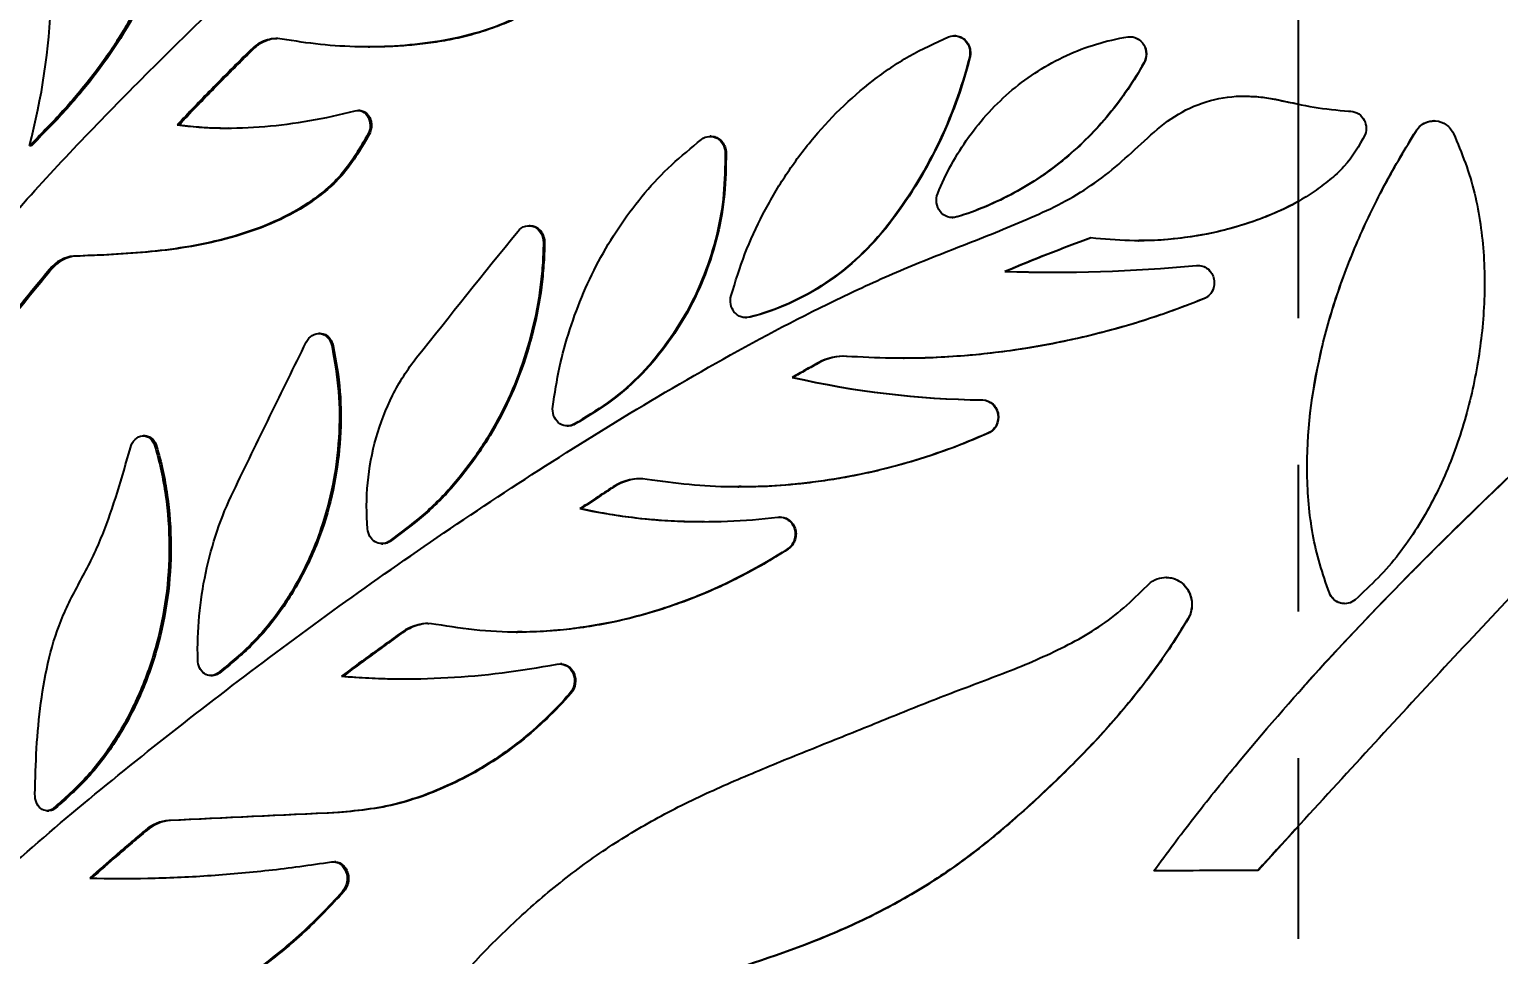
# Model space of a CAD drawing. Header units: millimetres. Extents: x 10 to 459, y 8 to 584.
# Drawn here: x 305.73 to 331.17, y 344.88 to 360.91 of the extents above; entities that cross this region are included whole.
import ezdxf

# ---------------------------------------------------------------- set-up
doc = ezdxf.new("R2010")
doc.units = ezdxf.units.MM
doc.linetypes.add('CENTERX2', pattern=[20.32, 12.7, -2.54, 2.54, -2.54])
doc.layers.add('CENTERLINE', color=4, linetype='CENTERX2')
doc.layers.add('DIMENSIONS', color=2, linetype='Continuous')
doc.layers.add('OUTLINE', color=7, linetype='Continuous', lineweight=25)
doc.styles.add('SLDTEXTSTYLE0', font='TXT', dxfattribs={"width": 0.75})
doc.dimstyles.new('SLDDIMSTYLE6', dxfattribs={"dimtxt": 3.5, "dimasz": 2, "dimexe": 0, "dimexo": 0.0625, "dimgap": 0.875, "dimtad": 1, "dimrnd": 1e-09, "dimzin": 12, "dimdsep": 46, "dimtxsty": 'SLDTEXTSTYLE0', "dimsah": 1, "dimcen": 0.09, "dimadec": 0, "dimazin": 3, "dimtol": 1, "dimtp": 1.6, "dimtm": 1.6, "dimtfac": 1, "dimtofl": 0, "dimtmove": 0, "dimatfit": 3, "dimfxl": 0, "dimfrac": 2, "dimtolj": 1, "dimarcsym": 0})

# ---------------------------------------------------------------- blocks, each defined once
blk = doc.blocks.new('_D_8')
at = {"layer": 'DIMENSIONS'}
for p, q in [((316.213, 571.805), (251.387, 571.805)), ((253.387, 311.805), (253.387, 571.805)), ((299.208, 311.805), (251.387, 311.805))]:
    blk.add_line(p, q, dxfattribs=at)
for points in [[(253.387, 571.805), (252.887, 569.805), (253.887, 569.805)], [(253.387, 311.805), (253.887, 313.805), (252.887, 313.805)]]:
    blk.add_solid(points, dxfattribs=at)
at = {"layer": 'DIMENSIONS', "attachment_point": 1, "rotation": 90, "style": 'SLDTEXTSTYLE0'}
for s, insert, char_height in [('±1,60', (249.886, 442.183), 2.5), ('260', (248.875, 433.132), 3.5)]:
    blk.add_mtext(s, dxfattribs=dict(at, insert=insert, char_height=char_height))

msp = doc.modelspace()

# ---------------------------------------------------------------- linework, layer by layer
at = {"layer": 'CENTERLINE'}
msp.add_line((327.7, 571.805), (327.7, 345.156), dxfattribs=at)
at = {"layer": 'OUTLINE'}
for p, q in [((311.595, 360.605), (311.622, 360.605)), ((321.75, 360.797), (321.74, 360.797)), ((324.795, 360.781), (324.79, 360.781)), ((326.781, 359.754), (326.78, 359.754)), ((311.449, 359.503), (311.424, 359.503)), ((328.576, 359.491), (328.578, 359.491)), ((328.621, 359.491), (328.62, 359.491)), ((330.055, 359.325), (330.051, 359.325)), ((308.317, 359.253), (308.287, 359.253)), ((311.622, 359.103), (311.597, 359.103)), ((329.741, 359.148), (329.744, 359.148)), ((305.762, 358.894), (305.728, 358.894)), ((317.534, 359.056), (317.518, 359.056)), ((317.796, 358.771), (317.78, 358.771)), ((321.71, 357.648), (321.719, 357.648)), ((321.796, 357.659), (321.719, 357.65)), ((314.4, 357.508), (314.38, 357.508)), ((314.65, 357.212), (314.63, 357.212)), ((324.936, 357.247), (324.941, 357.247)), ((322.632, 356.713), (322.624, 356.713)), ((322.632, 356.713), (323.438, 356.701)), ((326.067, 356.24), (326.065, 356.24)), ((318.13, 355.915), (318.145, 355.915)), ((318.21, 355.922), (318.145, 355.918)), ((310.764, 355.642), (310.738, 355.642)), ((310.989, 355.43), (310.964, 355.43)), ((320.865, 355.211), (320.876, 355.211)), ((318.952, 354.881), (318.939, 354.881)), ((315.043, 354.04), (315.062, 354.04)), ((315.175, 354.068), (315.155, 354.068)), ((307.731, 353.869), (307.7, 353.869)), ((322.337, 353.912), (322.328, 353.912)), ((307.931, 353.69), (307.9, 353.69)), ((317.997, 352.983), (318.012, 352.983)), ((315.282, 352.607), (315.263, 352.607)), ((318.733, 352.461), (318.719, 352.461)), ((311.827, 352), (311.851, 352)), ((311.974, 352.039), (311.95, 352.039)), ((325.415, 351.417), (325.412, 351.417)), ((328.502, 350.96), (328.503, 350.96)), ((325.796, 350.699), (325.793, 350.699)), ((314.16, 350.468), (314.18, 350.468)), ((314.947, 349.916), (314.927, 349.916)), ((308.868, 349.715), (308.897, 349.715)), ((309.017, 349.756), (308.989, 349.756)), ((311.159, 349.704), (311.134, 349.704)), ((306.028, 347.374), (306.061, 347.374)), ((306.176, 347.416), (306.143, 347.416)), ((311.096, 347.342), (311.071, 347.342)), ((327.7, 347.101), (327.007, 346.341)), ((311.035, 346.488), (311.009, 346.488)), ((327.007, 346.341), (327.006, 346.341)), ((306.804, 346.207), (306.773, 346.207)), ((306.804, 346.207), (307.362, 346.203)), ((311.173, 345.975), (311.148, 345.975))]:
    msp.add_line(p, q, dxfattribs=at)
for points, knots in [([(301.456, 351.999), (301.582, 352.232), (301.708, 352.466), (301.968, 352.925), (302.101, 353.151), (302.508, 353.822), (302.791, 354.259), (303.673, 355.542), (304.306, 356.362), (305.655, 357.954), (306.37, 358.726), (307.483, 359.865), (307.861, 360.243), (308.628, 360.999), (309.017, 361.377), (310.199, 362.512), (311.012, 363.269), (312.688, 364.741), (313.551, 365.458), (316.218, 367.56), (318.094, 368.899), (320.081, 370.173)], [0, 0, 0, 0, 0.03125, 0.03125, 0.0625, 0.0625, 0.125, 0.125, 0.25, 0.25, 0.375, 0.375, 0.4375, 0.4375, 0.5, 0.5, 0.625, 0.625, 0.75, 0.75, 1, 1, 1, 1]), ([(325.204, 346.333), (325.431, 346.641), (325.659, 346.948), (326.128, 347.55), (326.367, 347.848), (327.094, 348.729), (327.594, 349.303), (328.62, 350.426), (329.145, 350.976), (330.214, 352.057), (330.759, 352.589), (332.403, 354.158), (333.517, 355.172), (335.715, 357.199), (336.796, 358.221), (338.931, 360.233), (339.99, 361.219), (341.566, 362.666), (342.09, 363.143), (343.124, 364.084), (343.635, 364.548), (345.15, 365.92), (346.135, 366.808), (348.048, 368.532), (348.976, 369.367), (349.871, 370.173)], [0, 0, 0, 0, 0.03125, 0.03125, 0.0625, 0.0625, 0.125, 0.125, 0.1875, 0.1875, 0.25, 0.25, 0.375, 0.375, 0.5, 0.5, 0.625, 0.625, 0.6875, 0.6875, 0.75, 0.75, 0.875, 0.875, 1, 1, 1, 1]), ([(327.701, 349.413), (327.71, 349.423), (328.012, 349.774), (328.635, 350.439), (329.565, 351.411), (330.513, 352.354), (331.471, 353.277), (332.435, 354.182), (333.403, 355.078), (334.371, 355.97), (335.334, 356.861), (336.286, 357.752), (337.227, 358.641), (338.16, 359.523), (339.091, 360.398), (340.021, 361.262), (340.947, 362.117), (341.912, 363.002), (342.914, 363.915), (343.947, 364.854), (344.966, 365.777), (345.906, 366.627), (346.769, 367.407), (347.559, 368.119), (348.333, 368.818), (349.094, 369.503), (349.586, 369.947), (349.832, 370.169)], [0, 0, 0, 0, 0.001288, 0.042666, 0.084054, 0.125434, 0.166394, 0.207362, 0.248324, 0.289476, 0.330635, 0.371787, 0.412744, 0.453707, 0.494663, 0.535845, 0.577034, 0.618215, 0.665487, 0.712783, 0.760077, 0.807346, 0.845862, 0.884403, 0.922951, 0.961488, 1, 1, 1, 1]), ([(308.223, 364.945), (308.276, 364.355), (308.327, 363.764), (308.201, 362.863), (308.128, 362.576), (307.933, 362.023), (307.814, 361.754), (307.558, 361.236), (307.42, 360.989), (307.123, 360.515), (306.963, 360.291), (306.628, 359.861), (306.453, 359.654), (306.095, 359.263), (305.911, 359.079), (305.728, 358.894)], [0, 0, 0, 0, 0.25, 0.25, 0.375, 0.375, 0.5, 0.5, 0.625, 0.625, 0.75, 0.75, 0.875, 0.875, 1, 1, 1, 1]), ([(308.253, 364.945), (308.307, 364.355), (308.357, 363.764), (308.231, 362.864), (308.159, 362.577), (307.964, 362.024), (307.845, 361.755), (307.462, 360.978), (307.163, 360.507), (306.661, 359.861), (306.486, 359.655), (306.128, 359.263), (305.944, 359.079), (305.762, 358.894)], [0, 0, 0, 0, 0.25, 0.25, 0.375, 0.375, 0.5, 0.5, 0.75, 0.75, 0.875, 0.875, 1, 1, 1, 1]), ([(315.314, 362.191), (315.166, 361.977), (315.017, 361.763), (314.744, 361.495), (314.644, 361.414), (314.436, 361.268), (314.328, 361.204), (314, 361.028), (313.77, 360.937), (313.305, 360.796), (313.071, 360.746), (312.373, 360.629), (311.905, 360.598), (311.218, 360.611), (310.991, 360.624), (310.543, 360.671), (310.322, 360.705), (310.103, 360.74)], [0, 0, 0, 0, 0.125, 0.125, 0.1875, 0.1875, 0.25, 0.25, 0.375, 0.375, 0.5, 0.5, 0.75, 0.75, 0.875, 0.875, 1, 1, 1, 1]), ([(315.333, 362.191), (315.282, 362.117), (315.179, 361.97), (315.013, 361.759), (314.834, 361.562), (314.611, 361.369), (314.341, 361.194), (314.031, 361.036), (313.695, 360.905), (313.338, 360.799), (312.963, 360.716), (312.586, 360.659), (312.21, 360.624), (311.888, 360.605), (311.693, 360.608), (311.622, 360.609)], [0, 0, 0, 0, 0.059668, 0.119529, 0.179105, 0.238381, 0.319202, 0.400336, 0.481329, 0.573965, 0.666829, 0.759903, 0.853014, 0.945858, 1, 1, 1, 1]), ([(310.103, 360.74), (310.007, 360.757), (309.909, 360.748), (309.724, 360.684), (309.637, 360.628), (309.561, 360.553)], [0, 0, 0, 0, 0.5, 0.5, 1, 1, 1, 1]), ([(310.015, 360.744), (309.999, 360.745), (309.947, 360.748), (309.857, 360.723), (309.756, 360.681), (309.665, 360.623), (309.615, 360.577), (309.589, 360.553)], [0, 0, 0, 0, 0.099458, 0.341097, 0.589715, 0.793001, 1, 1, 1, 1]), ([(317.88, 356.297), (317.955, 356.54), (318.03, 356.784), (318.212, 357.255), (318.317, 357.483), (318.547, 357.928), (318.673, 358.146), (318.949, 358.568), (319.1, 358.774), (319.581, 359.362), (319.939, 359.713), (320.538, 360.175), (320.748, 360.319), (321.186, 360.57), (321.416, 360.675), (321.647, 360.778)], [0, 0, 0, 0, 0.125, 0.125, 0.25, 0.25, 0.375, 0.375, 0.5, 0.5, 0.75, 0.75, 0.875, 0.875, 1, 1, 1, 1]), ([(321.459, 358.064), (321.6, 358.413), (321.778, 358.739), (322.103, 359.192), (322.221, 359.338), (322.475, 359.612), (322.609, 359.74), (322.892, 359.978), (323.041, 360.087), (323.354, 360.287), (323.519, 360.377), (324.026, 360.611), (324.379, 360.719), (324.75, 360.778)], [0, 0, 0, 0, 0.25, 0.25, 0.375, 0.375, 0.5, 0.5, 0.625, 0.625, 0.75, 0.75, 1, 1, 1, 1]), ([(321.647, 360.778), (321.696, 360.798), (321.749, 360.803), (321.851, 360.78), (321.898, 360.753), (322.006, 360.641), (322.033, 360.525), (322.008, 360.422)], [0, 0, 0, 0, 0.25, 0.25, 0.5, 0.5, 1, 1, 1, 1]), ([(321.74, 360.797), (321.741, 360.797), (321.771, 360.804), (321.832, 360.789), (321.912, 360.75), (321.976, 360.682), (322.018, 360.595), (322.031, 360.503), (322.021, 360.446), (322.017, 360.422)], [0, 0, 0, 0, 0.00653, 0.171937, 0.3353, 0.502262, 0.679436, 0.867433, 1, 1, 1, 1]), ([(324.75, 360.778), (324.805, 360.786), (324.86, 360.777), (324.958, 360.728), (324.999, 360.689), (325.082, 360.549), (325.083, 360.426), (325.03, 360.329)], [0, 0, 0, 0, 0.25, 0.25, 0.5, 0.5, 1, 1, 1, 1]), ([(324.755, 360.778), (324.809, 360.786), (324.865, 360.777), (324.962, 360.728), (325.003, 360.689), (325.086, 360.549), (325.087, 360.426), (325.034, 360.329)], [0, 0, 0, 0, 0.25, 0.25, 0.5, 0.5, 1, 1, 1, 1]), ([(309.561, 360.553), (309.446, 360.44), (309.332, 360.327), (309.218, 360.213), (309.105, 360.099), (308.992, 359.985), (308.88, 359.87), (308.68, 359.666), (308.482, 359.46), (308.287, 359.253)], [0, 0, 0, 0, 0.000525256, 0.000525256, 0.000525256, 0.001050513, 0.001050513, 0.001050513, 0.001987906, 0.001987906, 0.001987906, 0.001987906]), ([(309.589, 360.553), (309.474, 360.44), (309.36, 360.327), (309.247, 360.213), (309.133, 360.099), (309.021, 359.984), (308.909, 359.87), (308.709, 359.665), (308.512, 359.46), (308.317, 359.253)], [0, 0, 0, 0, 0.000525256, 0.000525256, 0.000525256, 0.001050513, 0.001050513, 0.001050513, 0.001986157, 0.001986157, 0.001986157, 0.001986157]), ([(322.008, 360.422), (321.875, 359.897), (321.689, 359.387), (321.215, 358.413), (320.932, 357.955), (320.601, 357.529)], [0, 0, 0, 0, 0.5, 0.5, 1, 1, 1, 1]), ([(322.017, 360.422), (321.884, 359.897), (321.698, 359.387), (321.225, 358.413), (320.942, 357.955), (320.611, 357.529)], [0, 0, 0, 0, 0.5, 0.5, 1, 1, 1, 1]), ([(325.03, 360.329), (324.854, 360.011), (324.651, 359.715), (324.196, 359.163), (323.942, 358.907), (323.385, 358.445), (323.089, 358.245), (322.463, 357.905), (322.13, 357.764), (321.787, 357.659)], [0, 0, 0, 0, 0.25, 0.25, 0.5, 0.5, 0.75, 0.75, 1, 1, 1, 1]), ([(325.034, 360.329), (324.858, 360.011), (324.656, 359.715), (324.202, 359.164), (323.948, 358.907), (323.392, 358.445), (323.096, 358.245), (322.471, 357.905), (322.139, 357.764), (321.796, 357.659)], [0, 0, 0, 0, 0.25, 0.25, 0.5, 0.5, 0.75, 0.75, 1, 1, 1, 1]), ([(300.161, 340.474), (300.914, 341.513), (301.716, 342.545), (303.017, 344.041), (303.467, 344.532), (304.405, 345.49), (304.894, 345.956), (305.905, 346.861), (306.427, 347.303), (307.498, 348.18), (308.046, 348.616), (309.166, 349.487), (309.739, 349.922), (310.906, 350.784), (311.5, 351.211), (313.316, 352.479), (314.573, 353.308), (316.53, 354.503), (317.194, 354.892), (318.547, 355.645), (319.237, 356.008), (320.296, 356.508), (320.654, 356.667), (321.379, 356.968), (321.746, 357.11), (322.481, 357.399), (322.849, 357.547), (323.389, 357.79), (323.567, 357.877), (323.912, 358.07), (324.08, 358.177), (324.404, 358.413), (324.557, 358.542), (324.857, 358.808), (325.003, 358.946), (325.302, 359.213), (325.456, 359.338), (325.798, 359.542), (325.988, 359.622), (326.378, 359.727), (326.579, 359.754), (326.986, 359.754), (327.185, 359.724), (327.581, 359.641), (327.777, 359.593), (328.176, 359.531), (328.377, 359.511), (328.578, 359.491)], [0, 0, 0, 0, 0.125, 0.125, 0.1875, 0.1875, 0.25, 0.25, 0.3125, 0.3125, 0.375, 0.375, 0.4375, 0.4375, 0.5, 0.5, 0.625, 0.625, 0.6875, 0.6875, 0.75, 0.75, 0.78125, 0.78125, 0.8125, 0.8125, 0.84375, 0.84375, 0.859375, 0.859375, 0.875, 0.875, 0.890625, 0.890625, 0.90625, 0.90625, 0.921875, 0.921875, 0.9375, 0.9375, 0.953125, 0.953125, 0.96875, 0.96875, 0.984375, 0.984375, 1, 1, 1, 1]), ([(326.781, 359.751), (326.85, 359.75), (327.009, 359.747), (327.254, 359.71), (327.493, 359.656), (327.646, 359.629), (327.711, 359.618)], [0, 0, 0, 0, 0.220956, 0.504568, 0.788129, 1, 1, 1, 1]), ([(308.287, 359.253), (308.779, 359.19), (309.287, 359.184), (310.321, 359.271), (310.845, 359.363), (311.372, 359.498)], [0, 0, 0, 0, 0.5, 0.5, 1, 1, 1, 1]), ([(311.372, 359.498), (311.415, 359.509), (311.459, 359.504), (311.538, 359.464), (311.571, 359.43), (311.638, 359.306), (311.639, 359.193), (311.597, 359.103)], [0, 0, 0, 0, 0.25, 0.25, 0.5, 0.5, 1, 1, 1, 1]), ([(311.449, 359.501), (311.455, 359.501), (311.485, 359.504), (311.536, 359.481), (311.594, 359.433), (311.635, 359.363), (311.656, 359.276), (311.653, 359.185), (311.632, 359.13), (311.622, 359.103)], [0, 0, 0, 0, 0.039429, 0.191159, 0.34344, 0.50106, 0.667865, 0.84342, 1, 1, 1, 1]), ([(328.578, 359.491), (328.676, 359.499), (328.773, 359.447), (328.882, 359.285), (328.894, 359.179), (328.863, 359.087)], [0, 0, 0, 0, 0.5, 0.5, 1, 1, 1, 1]), ([(329.741, 359.148), (329.768, 359.183), (329.822, 359.252), (329.934, 359.315), (330.015, 359.32), (330.051, 359.323)], [0, 0, 0, 0, 0.352872, 0.706496, 1, 1, 1, 1]), ([(329.744, 359.148), (329.78, 359.205), (329.83, 359.252), (329.946, 359.314), (330.014, 359.329), (330.147, 359.32), (330.212, 359.296), (330.32, 359.217), (330.363, 359.164), (330.392, 359.104)], [0, 0, 0, 0, 0.25, 0.25, 0.5, 0.5, 0.75, 0.75, 1, 1, 1, 1]), ([(311.597, 359.103), (311.458, 358.863), (311.32, 358.623), (311.059, 358.315), (310.962, 358.221), (310.761, 358.048), (310.656, 357.97), (310.336, 357.755), (310.11, 357.638), (309.654, 357.445), (309.424, 357.368), (308.736, 357.176), (308.275, 357.103), (307.37, 357.014), (306.927, 356.997), (306.493, 356.979)], [0, 0, 0, 0, 0.125, 0.125, 0.1875, 0.1875, 0.25, 0.25, 0.375, 0.375, 0.5, 0.5, 0.75, 0.75, 1, 1, 1, 1]), ([(311.622, 359.103), (311.483, 358.863), (311.345, 358.623), (311.085, 358.316), (310.988, 358.221), (310.787, 358.048), (310.683, 357.971), (310.363, 357.756), (310.138, 357.638), (309.682, 357.445), (309.453, 357.368), (308.765, 357.176), (308.305, 357.103), (307.402, 357.014), (306.959, 356.997), (306.526, 356.979)], [0, 0, 0, 0, 0.125, 0.125, 0.1875, 0.1875, 0.25, 0.25, 0.375, 0.375, 0.5, 0.5, 0.75, 0.75, 1, 1, 1, 1]), ([(308.317, 359.253), (308.45, 359.239), (308.717, 359.21), (309.006, 359.197), (309.161, 359.2), (309.179, 359.201)], [0, 0, 0, 0, 0.469201, 0.939647, 1, 1, 1, 1]), ([(328.863, 359.087), (328.755, 358.891), (328.646, 358.696), (328.419, 358.45), (328.334, 358.374), (328.16, 358.232), (328.071, 358.165), (327.794, 357.975), (327.6, 357.865), (327.19, 357.676), (326.979, 357.597), (326.34, 357.394), (325.901, 357.31), (325.228, 357.251), (325.005, 357.243), (324.558, 357.256), (324.335, 357.276), (324.113, 357.295)], [0, 0, 0, 0, 0.125, 0.125, 0.1875, 0.1875, 0.25, 0.25, 0.375, 0.375, 0.5, 0.5, 0.75, 0.75, 0.875, 0.875, 1, 1, 1, 1]), ([(328.242, 351.146), (328.184, 351.313), (328.127, 351.481), (328.027, 351.818), (327.987, 351.989), (327.894, 352.506), (327.864, 352.858), (327.846, 353.92), (327.935, 354.613), (328.17, 355.638), (328.266, 355.979), (328.49, 356.646), (328.616, 356.973), (328.896, 357.614), (329.049, 357.929), (329.378, 358.547), (329.559, 358.848), (329.741, 359.148)], [0, 0, 0, 0, 0.0625, 0.0625, 0.125, 0.125, 0.25, 0.25, 0.5, 0.5, 0.625, 0.625, 0.75, 0.75, 0.875, 0.875, 1, 1, 1, 1]), ([(328.243, 351.146), (328.185, 351.313), (328.127, 351.481), (328.028, 351.818), (327.987, 351.989), (327.894, 352.506), (327.864, 352.858), (327.846, 353.92), (327.936, 354.614), (328.17, 355.639), (328.267, 355.979), (328.491, 356.647), (328.618, 356.974), (328.898, 357.615), (329.051, 357.929), (329.381, 358.547), (329.562, 358.848), (329.744, 359.148)], [0, 0, 0, 0, 0.0625, 0.0625, 0.125, 0.125, 0.25, 0.25, 0.5, 0.5, 0.625, 0.625, 0.75, 0.75, 0.875, 0.875, 1, 1, 1, 1]), ([(330.392, 359.104), (330.464, 358.934), (330.535, 358.764), (330.661, 358.42), (330.714, 358.246), (330.841, 357.715), (330.892, 357.353), (330.94, 356.616), (330.934, 356.251), (330.876, 355.526), (330.824, 355.167), (330.678, 354.452), (330.582, 354.095), (330.345, 353.406), (330.203, 353.071), (329.866, 352.426), (329.67, 352.111), (329.334, 351.678), (329.213, 351.541), (328.958, 351.279), (328.824, 351.153), (328.69, 351.028)], [0, 0, 0, 0, 0.0625, 0.0625, 0.125, 0.125, 0.25, 0.25, 0.375, 0.375, 0.5, 0.5, 0.625, 0.625, 0.75, 0.75, 0.875, 0.875, 0.9375, 0.9375, 1, 1, 1, 1]), ([(314.791, 354.374), (314.826, 354.602), (314.861, 354.829), (314.958, 355.275), (315.018, 355.494), (315.158, 355.925), (315.237, 356.138), (315.416, 356.556), (315.517, 356.764), (315.846, 357.363), (316.098, 357.735), (316.531, 358.246), (316.686, 358.408), (317.017, 358.713), (317.191, 358.858), (317.365, 359.003)], [0, 0, 0, 0, 0.125, 0.125, 0.25, 0.25, 0.375, 0.375, 0.5, 0.5, 0.75, 0.75, 0.875, 0.875, 1, 1, 1, 1]), ([(317.365, 359.003), (317.405, 359.033), (317.452, 359.052), (317.549, 359.059), (317.598, 359.047), (317.724, 358.973), (317.777, 358.874), (317.78, 358.771)], [0, 0, 0, 0, 0.25, 0.25, 0.5, 0.5, 1, 1, 1, 1]), ([(317.534, 359.054), (317.539, 359.054), (317.572, 359.059), (317.633, 359.038), (317.706, 358.991), (317.762, 358.917), (317.79, 358.84), (317.794, 358.789), (317.796, 358.771)], [0, 0, 0, 0, 0.034628, 0.238646, 0.441229, 0.65262, 0.87701, 1, 1, 1, 1]), ([(317.78, 358.771), (317.776, 358.532), (317.771, 358.292), (317.728, 357.817), (317.688, 357.582), (317.573, 357.117), (317.5, 356.885), (317.327, 356.44), (317.227, 356.225), (316.998, 355.812), (316.87, 355.613), (316.586, 355.233), (316.431, 355.051), (316.101, 354.72), (315.925, 354.571), (315.549, 354.306), (315.352, 354.187), (315.155, 354.068)], [0, 0, 0, 0, 0.125, 0.125, 0.25, 0.25, 0.375, 0.375, 0.5, 0.5, 0.625, 0.625, 0.75, 0.75, 0.875, 0.875, 1, 1, 1, 1]), ([(317.796, 358.771), (317.791, 358.532), (317.786, 358.292), (317.743, 357.818), (317.703, 357.583), (317.589, 357.118), (317.516, 356.886), (317.343, 356.44), (317.243, 356.225), (317.015, 355.812), (316.887, 355.614), (316.603, 355.234), (316.448, 355.052), (316.119, 354.721), (315.943, 354.572), (315.568, 354.306), (315.371, 354.187), (315.175, 354.068)], [0, 0, 0, 0, 0.125, 0.125, 0.25, 0.25, 0.375, 0.375, 0.5, 0.5, 0.625, 0.625, 0.75, 0.75, 0.875, 0.875, 1, 1, 1, 1]), ([(321.787, 357.659), (321.734, 357.644), (321.679, 357.644), (321.577, 357.678), (321.532, 357.712), (321.434, 357.84), (321.419, 357.962), (321.459, 358.064)], [0, 0, 0, 0, 0.25, 0.25, 0.5, 0.5, 1, 1, 1, 1]), ([(327.699, 357.928), (327.693, 357.924), (327.57, 357.846), (327.294, 357.721), (326.875, 357.556), (326.425, 357.426), (325.967, 357.33), (325.505, 357.27), (325.162, 357.247), (324.975, 357.253), (324.941, 357.254)], [0, 0, 0, 0, 0.00742, 0.152609, 0.31493, 0.477817, 0.640816, 0.803292, 0.964775, 1, 1, 1, 1]), ([(314.185, 357.41), (314.221, 357.454), (314.268, 357.486), (314.371, 357.514), (314.426, 357.509), (314.522, 357.464), (314.563, 357.424), (314.617, 357.327), (314.631, 357.27), (314.63, 357.212)], [0, 0, 0, 0, 0.25, 0.25, 0.5, 0.5, 0.75, 0.75, 1, 1, 1, 1]), ([(314.4, 357.504), (314.415, 357.505), (314.457, 357.507), (314.522, 357.476), (314.587, 357.419), (314.633, 357.337), (314.65, 357.264), (314.65, 357.221), (314.65, 357.212)], [0, 0, 0, 0, 0.1064197, 0.3035027, 0.5046078, 0.7143095, 0.9393606, 1, 1, 1, 1]), ([(320.601, 357.529), (320.293, 357.134), (319.927, 356.79), (319.106, 356.241), (318.664, 356.042), (318.195, 355.922)], [0, 0, 0, 0, 0.5, 0.5, 1, 1, 1, 1]), ([(320.611, 357.529), (320.305, 357.134), (319.94, 356.791), (319.119, 356.241), (318.678, 356.042), (318.21, 355.922)], [0, 0, 0, 0, 0.5, 0.5, 1, 1, 1, 1]), ([(314.63, 357.212), (314.627, 357.082), (314.623, 356.953), (314.605, 356.696), (314.592, 356.568), (314.542, 356.186), (314.494, 355.934), (314.369, 355.434), (314.292, 355.185), (314.112, 354.703), (314.008, 354.471), (313.776, 354.021), (313.646, 353.804), (313.363, 353.387), (313.208, 353.185), (312.881, 352.811), (312.707, 352.638), (312.338, 352.325), (312.143, 352.182), (311.95, 352.039)], [0, 0, 0, 0, 0.0625, 0.0625, 0.125, 0.125, 0.25, 0.25, 0.375, 0.375, 0.5, 0.5, 0.625, 0.625, 0.75, 0.75, 0.875, 0.875, 1, 1, 1, 1]), ([(314.65, 357.212), (314.647, 357.083), (314.643, 356.953), (314.625, 356.696), (314.612, 356.568), (314.562, 356.186), (314.514, 355.934), (314.39, 355.435), (314.313, 355.186), (314.133, 354.704), (314.029, 354.472), (313.797, 354.022), (313.668, 353.805), (313.385, 353.388), (313.23, 353.185), (312.904, 352.811), (312.73, 352.639), (312.361, 352.325), (312.167, 352.182), (311.974, 352.039)], [0, 0, 0, 0, 0.0625, 0.0625, 0.125, 0.125, 0.25, 0.25, 0.375, 0.375, 0.5, 0.5, 0.625, 0.625, 0.75, 0.75, 0.875, 0.875, 1, 1, 1, 1]), ([(325.94, 356.819), (326.011, 356.825), (326.081, 356.803), (326.19, 356.716), (326.228, 356.652), (326.256, 356.516), (326.246, 356.442), (326.184, 356.318), (326.13, 356.267), (326.065, 356.24)], [0, 0, 0, 0, 0.25, 0.25, 0.5, 0.5, 0.75, 0.75, 1, 1, 1, 1]), ([(325.943, 356.819), (326.013, 356.825), (326.084, 356.803), (326.193, 356.716), (326.23, 356.652), (326.258, 356.516), (326.248, 356.442), (326.186, 356.318), (326.132, 356.267), (326.067, 356.24)], [0, 0, 0, 0, 0.25, 0.25, 0.5, 0.5, 0.75, 0.75, 1, 1, 1, 1]), ([(306.073, 356.747), (305.747, 356.353), (305.426, 355.958), (304.799, 355.161), (304.492, 354.761), (303.589, 353.554), (303.011, 352.743), (302.455, 351.931)], [0, 0, 0, 0, 0.25, 0.25, 0.5, 0.5, 1, 1, 1, 1]), ([(306.106, 356.747), (305.78, 356.353), (305.461, 355.958), (304.834, 355.161), (304.528, 354.761), (303.626, 353.554), (303.049, 352.743), (302.493, 351.931)], [0, 0, 0, 0, 0.25, 0.25, 0.5, 0.5, 1, 1, 1, 1]), ([(318.195, 355.922), (318.147, 355.911), (318.098, 355.913), (318.007, 355.945), (317.966, 355.974), (317.874, 356.089), (317.854, 356.198), (317.88, 356.297)], [0, 0, 0, 0, 0.25, 0.25, 0.5, 0.5, 1, 1, 1, 1]), ([(326.065, 356.24), (325.816, 356.144), (325.568, 356.048), (325.065, 355.875), (324.811, 355.798), (324.043, 355.585), (323.524, 355.47), (322.482, 355.303), (321.957, 355.249), (321.174, 355.212), (320.913, 355.208), (320.394, 355.218), (320.135, 355.231), (319.877, 355.244)], [0, 0, 0, 0, 0.125, 0.125, 0.25, 0.25, 0.5, 0.5, 0.75, 0.75, 0.875, 0.875, 1, 1, 1, 1]), ([(326.067, 356.24), (325.912, 356.18), (325.601, 356.06), (325.128, 355.894), (324.649, 355.749), (324.153, 355.617), (323.643, 355.5), (323.118, 355.401), (322.59, 355.322), (322.055, 355.263), (321.516, 355.226), (321.121, 355.208), (320.909, 355.212), (320.876, 355.213)], [0, 0, 0, 0, 0.093232, 0.186443, 0.280147, 0.373855, 0.473845, 0.573833, 0.674549, 0.775265, 0.878288, 0.981304, 1, 1, 1, 1]), ([(310.521, 355.489), (310.546, 355.539), (310.582, 355.581), (310.668, 355.635), (310.718, 355.646), (310.813, 355.633), (310.858, 355.608), (310.927, 355.533), (310.952, 355.484), (310.964, 355.43)], [0, 0, 0, 0, 0.25, 0.25, 0.5, 0.5, 0.75, 0.75, 1, 1, 1, 1]), ([(310.764, 355.641), (310.788, 355.639), (310.838, 355.634), (310.905, 355.59), (310.961, 355.521), (310.98, 355.461), (310.989, 355.43)], [0, 0, 0, 0, 0.230899, 0.475533, 0.72711, 1, 1, 1, 1]), ([(310.964, 355.43), (311.013, 355.167), (311.059, 354.903), (311.101, 354.37), (311.101, 354.102), (311.068, 353.561), (311.033, 353.287), (310.929, 352.758), (310.859, 352.499), (310.684, 351.993), (310.578, 351.744), (310.335, 351.27), (310.199, 351.045), (309.901, 350.623), (309.735, 350.425), (309.373, 350.07), (309.18, 349.913), (308.989, 349.756)], [0, 0, 0, 0, 0.125, 0.125, 0.25, 0.25, 0.375, 0.375, 0.5, 0.5, 0.625, 0.625, 0.75, 0.75, 0.875, 0.875, 1, 1, 1, 1]), ([(310.989, 355.43), (311.038, 355.167), (311.085, 354.903), (311.126, 354.371), (311.127, 354.102), (311.093, 353.561), (311.059, 353.288), (310.954, 352.759), (310.885, 352.5), (310.71, 351.994), (310.604, 351.745), (310.361, 351.271), (310.226, 351.046), (309.928, 350.624), (309.763, 350.426), (309.401, 350.07), (309.209, 349.913), (309.017, 349.756)], [0, 0, 0, 0, 0.125, 0.125, 0.25, 0.25, 0.375, 0.375, 0.5, 0.5, 0.625, 0.625, 0.75, 0.75, 0.875, 0.875, 1, 1, 1, 1]), ([(309.26, 352.905), (309.365, 353.123), (309.471, 353.34), (309.576, 353.557), (309.682, 353.775), (309.788, 353.993), (309.894, 354.21), (310.103, 354.636), (310.312, 355.063), (310.521, 355.489)], [0, 0, 0, 0, 0.000742505, 0.000742505, 0.000742505, 0.00148501, 0.00148501, 0.00148501, 0.002940058, 0.002940058, 0.002940058, 0.002940058]), ([(311.585, 352.256), (311.538, 352.785), (311.589, 353.326), (311.804, 354.085), (311.9, 354.335), (312.135, 354.802), (312.274, 355.02), (312.434, 355.223)], [0, 0, 0, 0, 0.5, 0.5, 0.75, 0.75, 1, 1, 1, 1]), ([(319.398, 355.137), (319.358, 355.115), (319.318, 355.093), (319.278, 355.071), (319.238, 355.049), (319.198, 355.027), (319.158, 355.004), (319.085, 354.964), (319.012, 354.922), (318.939, 354.881)], [0, 0, 0, 0, 0.0001397287, 0.0001397287, 0.0001397287, 0.0002794575, 0.0002794575, 0.0002794575, 0.0005364824, 0.0005364824, 0.0005364824, 0.0005364824]), ([(319.411, 355.137), (319.371, 355.115), (319.331, 355.093), (319.291, 355.071), (319.251, 355.049), (319.211, 355.027), (319.171, 355.004), (319.098, 354.963), (319.025, 354.922), (318.952, 354.881)], [0, 0, 0, 0, 0.0001397287, 0.0001397287, 0.0001397287, 0.0002794575, 0.0002794575, 0.0002794575, 0.0005358499, 0.0005358499, 0.0005358499, 0.0005358499]), ([(322.23, 354.489), (322.297, 354.488), (322.36, 354.46), (322.457, 354.37), (322.49, 354.308), (322.511, 354.177), (322.5, 354.108), (322.439, 353.988), (322.389, 353.94), (322.328, 353.912)], [0, 0, 0, 0, 0.25, 0.25, 0.5, 0.5, 0.75, 0.75, 1, 1, 1, 1]), ([(322.238, 354.489), (322.305, 354.488), (322.369, 354.46), (322.465, 354.37), (322.498, 354.308), (322.519, 354.177), (322.508, 354.108), (322.447, 353.988), (322.398, 353.94), (322.337, 353.912)], [0, 0, 0, 0, 0.25, 0.25, 0.5, 0.5, 0.75, 0.75, 1, 1, 1, 1]), ([(315.155, 354.068), (315.111, 354.045), (315.063, 354.036), (314.969, 354.047), (314.923, 354.068), (314.814, 354.163), (314.779, 354.271), (314.791, 354.374)], [0, 0, 0, 0, 0.25, 0.25, 0.5, 0.5, 1, 1, 1, 1]), ([(315.175, 354.068), (315.147, 354.055), (315.11, 354.038), (315.072, 354.042), (315.063, 354.043)], [0, 0, 0, 0, 0.749061, 1, 1, 1, 1]), ([(307.476, 353.661), (307.492, 353.717), (307.521, 353.767), (307.595, 353.842), (307.641, 353.865), (307.733, 353.872), (307.78, 353.855), (307.855, 353.791), (307.884, 353.744), (307.9, 353.69)], [0, 0, 0, 0, 0.25, 0.25, 0.5, 0.5, 0.75, 0.75, 1, 1, 1, 1]), ([(307.73, 353.865), (307.739, 353.866), (307.772, 353.87), (307.827, 353.844), (307.885, 353.79), (307.917, 353.733), (307.928, 353.697), (307.931, 353.69)], [0, 0, 0, 0, 0.099283, 0.370571, 0.643927, 0.93224, 1, 1, 1, 1]), ([(322.328, 353.912), (322.09, 353.811), (321.852, 353.711), (321.369, 353.536), (321.125, 353.458), (320.386, 353.249), (319.887, 353.144), (318.886, 353.009), (318.383, 352.978), (317.643, 352.986), (317.397, 352.999), (316.909, 353.046), (316.666, 353.08), (316.425, 353.113)], [0, 0, 0, 0, 0.125, 0.125, 0.25, 0.25, 0.5, 0.5, 0.75, 0.75, 0.875, 0.875, 1, 1, 1, 1]), ([(322.337, 353.912), (322.196, 353.853), (321.916, 353.734), (321.489, 353.573), (321.054, 353.433), (320.628, 353.315), (320.212, 353.216), (319.805, 353.137), (319.397, 353.073), (318.911, 353.018), (318.448, 352.984), (318.124, 352.987), (318.012, 352.988)], [0, 0, 0, 0, 0.10095, 0.201871, 0.303511, 0.405156, 0.49784, 0.590521, 0.683849, 0.777177, 0.922853, 1, 1, 1, 1]), ([(305.823, 347.663), (305.83, 347.927), (305.836, 348.191), (305.868, 348.719), (305.891, 348.982), (305.961, 349.508), (306.008, 349.769), (306.131, 350.276), (306.212, 350.522), (306.415, 350.997), (306.538, 351.223), (306.721, 351.562), (306.78, 351.676), (306.89, 351.91), (306.942, 352.029), (307.184, 352.634), (307.33, 353.147), (307.476, 353.661)], [0, 0, 0, 0, 0.125, 0.125, 0.25, 0.25, 0.375, 0.375, 0.5, 0.5, 0.625, 0.625, 0.6875, 0.6875, 0.75, 0.75, 1, 1, 1, 1]), ([(307.9, 353.69), (307.94, 353.551), (307.977, 353.411), (308.039, 353.128), (308.065, 352.985), (308.126, 352.552), (308.148, 352.258), (308.151, 351.36), (308.071, 350.77), (307.829, 349.909), (307.729, 349.632), (307.495, 349.103), (307.36, 348.851), (307.057, 348.37), (306.892, 348.149), (306.531, 347.759), (306.336, 347.587), (306.143, 347.416)], [0, 0, 0, 0, 0.0625, 0.0625, 0.125, 0.125, 0.25, 0.25, 0.5, 0.5, 0.625, 0.625, 0.75, 0.75, 0.875, 0.875, 1, 1, 1, 1]), ([(307.931, 353.69), (307.97, 353.551), (308.007, 353.411), (308.069, 353.128), (308.094, 352.986), (308.156, 352.553), (308.177, 352.259), (308.18, 351.36), (308.101, 350.771), (307.859, 349.91), (307.759, 349.633), (307.526, 349.104), (307.391, 348.852), (307.089, 348.371), (306.924, 348.15), (306.563, 347.759), (306.369, 347.587), (306.176, 347.416)], [0, 0, 0, 0, 0.0625, 0.0625, 0.125, 0.125, 0.25, 0.25, 0.5, 0.5, 0.625, 0.625, 0.75, 0.75, 0.875, 0.875, 1, 1, 1, 1]), ([(315.839, 352.986), (315.789, 352.953), (315.739, 352.92), (315.689, 352.888), (315.639, 352.855), (315.589, 352.822), (315.539, 352.79), (315.447, 352.729), (315.355, 352.668), (315.263, 352.607)], [0, 0, 0, 0, 0.0001862005, 0.0001862005, 0.0001862005, 0.000372401, 0.000372401, 0.000372401, 0.0007177803, 0.0007177803, 0.0007177803, 0.0007177803]), ([(315.857, 352.986), (315.807, 352.953), (315.757, 352.92), (315.707, 352.888), (315.657, 352.855), (315.607, 352.822), (315.558, 352.789), (315.466, 352.729), (315.374, 352.668), (315.282, 352.607)], [0, 0, 0, 0, 0.0001862005, 0.0001862005, 0.0001862005, 0.000372401, 0.000372401, 0.000372401, 0.0007169933, 0.0007169933, 0.0007169933, 0.0007169933]), ([(316.304, 353.121), (316.295, 353.122), (316.239, 353.126), (316.135, 353.106), (315.992, 353.064), (315.903, 353.012), (315.857, 352.986)], [0, 0, 0, 0, 0.055656, 0.357186, 0.667409, 1, 1, 1, 1]), ([(308.643, 349.991), (308.63, 350.495), (308.677, 351.001), (308.886, 351.99), (309.044, 352.46), (309.26, 352.905)], [0, 0, 0, 0, 0.5, 0.5, 1, 1, 1, 1]), ([(315.263, 352.607), (315.813, 352.488), (316.379, 352.416), (317.528, 352.366), (318.107, 352.389), (318.691, 352.459)], [0, 0, 0, 0, 0.5, 0.5, 1, 1, 1, 1]), ([(315.282, 352.607), (315.428, 352.577), (315.72, 352.518), (316.166, 352.454), (316.616, 352.409), (317.035, 352.385), (317.304, 352.383), (317.42, 352.382)], [0, 0, 0, 0, 0.209882, 0.420185, 0.630068, 0.840374, 1, 1, 1, 1]), ([(318.691, 352.459), (318.755, 352.466), (318.82, 352.447), (318.923, 352.372), (318.962, 352.315), (318.997, 352.189), (318.995, 352.119), (318.95, 351.994), (318.908, 351.94), (318.853, 351.904)], [0, 0, 0, 0, 0.25, 0.25, 0.5, 0.5, 0.75, 0.75, 1, 1, 1, 1]), ([(318.732, 352.457), (318.752, 352.457), (318.801, 352.457), (318.875, 352.421), (318.945, 352.359), (318.993, 352.273), (319.01, 352.171), (318.995, 352.068), (318.948, 351.97), (318.894, 351.926), (318.867, 351.904)], [0, 0, 0, 0, 0.080514, 0.198808, 0.324273, 0.456263, 0.586394, 0.722483, 0.862422, 1, 1, 1, 1]), ([(311.95, 352.039), (311.877, 351.991), (311.785, 351.988), (311.641, 352.076), (311.595, 352.162), (311.585, 352.256)], [0, 0, 0, 0, 0.5, 0.5, 1, 1, 1, 1]), ([(311.974, 352.039), (311.949, 352.025), (311.909, 352.002), (311.866, 352.003), (311.851, 352.004)], [0, 0, 0, 0, 0.641487, 1, 1, 1, 1]), ([(318.853, 351.904), (318.382, 351.601), (317.897, 351.344), (317.147, 351.029), (316.893, 350.936), (316.378, 350.774), (316.116, 350.705), (315.333, 350.537), (314.814, 350.479), (314.041, 350.464), (313.784, 350.473), (313.273, 350.523), (313.019, 350.563), (312.768, 350.603)], [0, 0, 0, 0, 0.25, 0.25, 0.375, 0.375, 0.5, 0.5, 0.75, 0.75, 0.875, 0.875, 1, 1, 1, 1]), ([(318.867, 351.904), (318.727, 351.817), (318.449, 351.643), (318.018, 351.411), (317.575, 351.199), (317.118, 351.012), (316.651, 350.85), (316.185, 350.718), (315.722, 350.614), (315.264, 350.538), (314.802, 350.49), (314.44, 350.467), (314.233, 350.471), (314.181, 350.472)], [0, 0, 0, 0, 0.095978, 0.192025, 0.287995, 0.386807, 0.485706, 0.584518, 0.679413, 0.774385, 0.86928, 0.967175, 1, 1, 1, 1]), ([(332.191, 351.938), (331.321, 351.02), (330.453, 350.094), (328.726, 348.225), (327.866, 347.284), (327.006, 346.341)], [0, 0, 0, 0, 0.5, 0.5, 1, 1, 1, 1]), ([(311.331, 341.709), (311.414, 341.87), (311.497, 342.032), (311.669, 342.35), (311.759, 342.505), (312.037, 342.964), (312.235, 343.26), (312.86, 344.119), (313.322, 344.655), (314.08, 345.407), (314.342, 345.648), (314.88, 346.105), (315.158, 346.321), (315.729, 346.727), (316.023, 346.917), (316.631, 347.27), (316.944, 347.433), (317.585, 347.739), (317.913, 347.883), (318.572, 348.161), (318.904, 348.296), (319.571, 348.564), (319.906, 348.698), (320.576, 348.969), (320.911, 349.106), (321.587, 349.374), (321.927, 349.502), (322.611, 349.761), (322.953, 349.892), (323.622, 350.194), (323.947, 350.36), (324.401, 350.659), (324.545, 350.77), (324.82, 351.011), (324.952, 351.141), (325.084, 351.27)], [0, 0, 0, 0, 0.03125, 0.03125, 0.0625, 0.0625, 0.125, 0.125, 0.25, 0.25, 0.3125, 0.3125, 0.375, 0.375, 0.4375, 0.4375, 0.5, 0.5, 0.5625, 0.5625, 0.625, 0.625, 0.6875, 0.6875, 0.75, 0.75, 0.8125, 0.8125, 0.875, 0.875, 0.9375, 0.9375, 0.96875, 0.96875, 1, 1, 1, 1]), ([(325.084, 351.27), (325.161, 351.354), (325.268, 351.408), (325.493, 351.425), (325.608, 351.386), (325.779, 351.242), (325.836, 351.136), (325.872, 350.914), (325.85, 350.798), (325.793, 350.699)], [0, 0, 0, 0, 0.25, 0.25, 0.5, 0.5, 0.75, 0.75, 1, 1, 1, 1]), ([(325.415, 351.411), (325.443, 351.412), (325.519, 351.414), (325.637, 351.364), (325.753, 351.27), (325.82, 351.16), (325.852, 351.061), (325.864, 350.981), (325.863, 350.899), (325.846, 350.802), (325.815, 350.738), (325.796, 350.699)], [0, 0, 0, 0, 0.084918, 0.231916, 0.381583, 0.536933, 0.61866, 0.700389, 0.784546, 0.868704, 1, 1, 1, 1]), ([(328.502, 350.962), (328.476, 350.964), (328.418, 350.968), (328.338, 351.012), (328.277, 351.074), (328.252, 351.124), (328.242, 351.146)], [0, 0, 0, 0, 0.236817, 0.508143, 0.784895, 1, 1, 1, 1]), ([(328.69, 351.028), (328.621, 350.968), (328.524, 350.946), (328.349, 350.993), (328.277, 351.062), (328.243, 351.146)], [0, 0, 0, 0, 0.5, 0.5, 1, 1, 1, 1]), ([(325.793, 350.699), (325.696, 350.542), (325.6, 350.386), (325.399, 350.078), (325.294, 349.928), (324.969, 349.488), (324.739, 349.205), (324.259, 348.657), (324.008, 348.392), (323.489, 347.876), (323.222, 347.624), (322.676, 347.136), (322.398, 346.9), (321.825, 346.458), (321.529, 346.251), (320.916, 345.872), (320.6, 345.698), (319.951, 345.378), (319.618, 345.233), (318.61, 344.838), (317.924, 344.63), (316.588, 344.153), (315.94, 343.882), (314.686, 343.26), (314.08, 342.912), (313.204, 342.321), (312.917, 342.113), (312.362, 341.677), (312.096, 341.443), (311.832, 341.208)], [0, 0, 0, 0, 0.03125, 0.03125, 0.0625, 0.0625, 0.125, 0.125, 0.1875, 0.1875, 0.25, 0.25, 0.3125, 0.3125, 0.375, 0.375, 0.4375, 0.4375, 0.5, 0.5, 0.625, 0.625, 0.75, 0.75, 0.875, 0.875, 0.9375, 0.9375, 1, 1, 1, 1]), ([(325.796, 350.699), (325.699, 350.542), (325.603, 350.386), (325.403, 350.079), (325.298, 349.929), (324.973, 349.488), (324.744, 349.206), (324.265, 348.658), (324.014, 348.393), (323.497, 347.877), (323.23, 347.625), (322.685, 347.137), (322.408, 346.902), (321.835, 346.459), (321.54, 346.252), (320.928, 345.873), (320.612, 345.699), (319.964, 345.379), (319.631, 345.233), (318.625, 344.839), (317.939, 344.631), (316.605, 344.154), (315.958, 343.882), (314.705, 343.26), (314.1, 342.912), (313.226, 342.321), (312.939, 342.113), (312.385, 341.677), (312.119, 341.443), (311.856, 341.208)], [0, 0, 0, 0, 0.03125, 0.03125, 0.0625, 0.0625, 0.125, 0.125, 0.1875, 0.1875, 0.25, 0.25, 0.3125, 0.3125, 0.375, 0.375, 0.4375, 0.4375, 0.5, 0.5, 0.625, 0.625, 0.75, 0.75, 0.875, 0.875, 0.9375, 0.9375, 1, 1, 1, 1]), ([(312.174, 350.464), (312.08, 350.396), (311.985, 350.328), (311.891, 350.259), (311.796, 350.19), (311.702, 350.122), (311.608, 350.053), (311.449, 349.937), (311.291, 349.821), (311.134, 349.704)], [0, 0, 0, 0, 0.000376311, 0.000376311, 0.000376311, 0.000752622, 0.000752622, 0.000752622, 0.001389429, 0.001389429, 0.001389429, 0.001389429]), ([(312.198, 350.464), (312.103, 350.396), (312.009, 350.327), (311.914, 350.259), (311.82, 350.19), (311.726, 350.121), (311.632, 350.053), (311.474, 349.937), (311.316, 349.821), (311.159, 349.704)], [0, 0, 0, 0, 0.000376311, 0.000376311, 0.000376311, 0.000752622, 0.000752622, 0.000752622, 0.001387958, 0.001387958, 0.001387958, 0.001387958]), ([(312.647, 350.614), (312.639, 350.614), (312.586, 350.619), (312.486, 350.599), (312.34, 350.555), (312.249, 350.497), (312.198, 350.464)], [0, 0, 0, 0, 0.051492, 0.339229, 0.635254, 1, 1, 1, 1]), ([(308.989, 349.756), (308.917, 349.705), (308.826, 349.702), (308.688, 349.799), (308.646, 349.892), (308.643, 349.991)], [0, 0, 0, 0, 0.5, 0.5, 1, 1, 1, 1]), ([(311.134, 349.704), (311.734, 349.653), (312.347, 349.645), (313.597, 349.714), (314.23, 349.793), (314.866, 349.913)], [0, 0, 0, 0, 0.5, 0.5, 1, 1, 1, 1]), ([(314.866, 349.913), (314.923, 349.923), (314.98, 349.913), (315.08, 349.855), (315.119, 349.809), (315.166, 349.698), (315.174, 349.635), (315.155, 349.514), (315.129, 349.456), (315.089, 349.41)], [0, 0, 0, 0, 0.25, 0.25, 0.5, 0.5, 0.75, 0.75, 1, 1, 1, 1]), ([(314.886, 349.913), (314.942, 349.923), (315, 349.913), (315.099, 349.855), (315.138, 349.808), (315.209, 349.643), (315.187, 349.502), (315.109, 349.41)], [0, 0, 0, 0, 0.25, 0.25, 0.5, 0.5, 1, 1, 1, 1]), ([(309.017, 349.756), (308.993, 349.741), (308.954, 349.717), (308.912, 349.718), (308.897, 349.719)], [0, 0, 0, 0, 0.627457, 1, 1, 1, 1]), ([(311.159, 349.704), (311.307, 349.693), (311.604, 349.672), (311.967, 349.658), (312.182, 349.66), (312.245, 349.66)], [0, 0, 0, 0, 0.414055, 0.828108, 1, 1, 1, 1]), ([(315.089, 349.41), (314.953, 349.256), (314.814, 349.108), (314.523, 348.83), (314.372, 348.699), (314.06, 348.453), (313.899, 348.337), (313.567, 348.122), (313.396, 348.023), (312.88, 347.758), (312.529, 347.617), (311.988, 347.468), (311.805, 347.431), (311.437, 347.378), (311.253, 347.36), (311.071, 347.342)], [0, 0, 0, 0, 0.125, 0.125, 0.25, 0.25, 0.375, 0.375, 0.5, 0.5, 0.75, 0.75, 0.875, 0.875, 1, 1, 1, 1]), ([(315.109, 349.41), (314.973, 349.256), (314.834, 349.108), (314.543, 348.83), (314.392, 348.699), (314.081, 348.453), (313.92, 348.337), (313.589, 348.122), (313.418, 348.024), (312.903, 347.758), (312.552, 347.617), (312.012, 347.468), (311.829, 347.431), (311.461, 347.378), (311.278, 347.36), (311.096, 347.342)], [0, 0, 0, 0, 0.125, 0.125, 0.25, 0.25, 0.375, 0.375, 0.5, 0.5, 0.75, 0.75, 0.875, 0.875, 1, 1, 1, 1]), ([(306.143, 347.416), (306.109, 347.389), (306.07, 347.374), (305.993, 347.373), (305.955, 347.386), (305.859, 347.463), (305.822, 347.561), (305.823, 347.663)], [0, 0, 0, 0, 0.25, 0.25, 0.5, 0.5, 1, 1, 1, 1]), ([(306.176, 347.416), (306.153, 347.401), (306.117, 347.376), (306.077, 347.377), (306.061, 347.377)], [0, 0, 0, 0, 0.609961, 1, 1, 1, 1]), ([(307.73, 347.034), (307.645, 346.962), (307.56, 346.89), (307.476, 346.818), (307.391, 346.746), (307.307, 346.674), (307.223, 346.601), (307.072, 346.471), (306.922, 346.339), (306.773, 346.207)], [0, 0, 0, 0, 0.000376463, 0.000376463, 0.000376463, 0.000752926, 0.000752926, 0.000752926, 0.001433292, 0.001433292, 0.001433292, 0.001433292]), ([(307.76, 347.034), (307.675, 346.962), (307.59, 346.89), (307.506, 346.818), (307.421, 346.746), (307.337, 346.673), (307.253, 346.601), (307.102, 346.47), (306.953, 346.339), (306.804, 346.207)], [0, 0, 0, 0, 0.000376463, 0.000376463, 0.000376463, 0.000752926, 0.000752926, 0.000752926, 0.001431857, 0.001431857, 0.001431857, 0.001431857]), ([(306.773, 346.207), (307.102, 346.199), (307.437, 346.197), (308.116, 346.212), (308.462, 346.227), (309.16, 346.273), (309.514, 346.304), (310.23, 346.383), (310.591, 346.435), (310.957, 346.487)], [0, 0, 0, 0, 0.25, 0.25, 0.5, 0.5, 0.75, 0.75, 1, 1, 1, 1]), ([(310.957, 346.487), (311.01, 346.494), (311.064, 346.482), (311.155, 346.42), (311.19, 346.373), (311.23, 346.261), (311.235, 346.197), (311.213, 346.077), (311.187, 346.02), (311.148, 345.975)], [0, 0, 0, 0, 0.25, 0.25, 0.5, 0.5, 0.75, 0.75, 1, 1, 1, 1]), ([(311.034, 346.484), (311.044, 346.484), (311.082, 346.484), (311.142, 346.45), (311.205, 346.388), (311.245, 346.301), (311.26, 346.201), (311.244, 346.097), (311.21, 346.021), (311.181, 345.985), (311.173, 345.975)], [0, 0, 0, 0, 0.051331, 0.193024, 0.335692, 0.481209, 0.631685, 0.785453, 0.941658, 1, 1, 1, 1]), ([(311.148, 345.975), (311.026, 345.84), (310.903, 345.706), (310.651, 345.45), (310.522, 345.328), (310.129, 344.975), (309.857, 344.759), (309.298, 344.365), (309.007, 344.185), (308.419, 343.874), (308.123, 343.743), (307.53, 343.526), (307.233, 343.44), (306.637, 343.316), (306.337, 343.278), (305.753, 343.252), (305.468, 343.26), (304.91, 343.334), (304.639, 343.406), (304.372, 343.478)], [0, 0, 0, 0, 0.0625, 0.0625, 0.125, 0.125, 0.25, 0.25, 0.375, 0.375, 0.5, 0.5, 0.625, 0.625, 0.75, 0.75, 0.875, 0.875, 1, 1, 1, 1]), ([(311.173, 345.975), (311.061, 345.855), (310.839, 345.613), (310.49, 345.273), (310.124, 344.952), (309.742, 344.655), (309.346, 344.381), (308.949, 344.139), (308.552, 343.928), (308.159, 343.749), (307.758, 343.594), (307.352, 343.467), (306.942, 343.368), (306.547, 343.302), (306.174, 343.265), (305.94, 343.261), (305.826, 343.259)], [0, 0, 0, 0, 0.072375, 0.144785, 0.21712, 0.291692, 0.366332, 0.4409, 0.511437, 0.582036, 0.652573, 0.725491, 0.798478, 0.871393, 0.937154, 1, 1, 1, 1])]:
    msp.add_open_spline(points, degree=3, knots=knots, dxfattribs=at)
for points in [[(305.728, 358.894), (305.942, 359.714), (306.077, 360.566), (306.098, 361.42)], [(312.434, 355.223), (313.012, 355.951), (313.596, 356.68), (314.185, 357.41)], [(324.113, 357.295), (323.61, 357.115), (323.114, 356.92), (322.624, 356.713)], [(324.118, 357.295), (323.616, 357.115), (323.121, 356.92), (322.632, 356.713)], [(306.493, 356.979), (306.339, 356.972), (306.189, 356.887), (306.073, 356.747)], [(306.526, 356.979), (306.372, 356.972), (306.222, 356.887), (306.106, 356.747)], [(322.624, 356.713), (323.723, 356.679), (324.833, 356.714), (325.94, 356.819)], [(319.877, 355.244), (319.712, 355.255), (319.545, 355.217), (319.398, 355.137)], [(319.889, 355.244), (319.724, 355.255), (319.558, 355.217), (319.411, 355.137)], [(318.939, 354.881), (320.004, 354.636), (321.11, 354.505), (322.23, 354.489)], [(318.952, 354.881), (320.016, 354.636), (321.12, 354.505), (322.238, 354.489)], [(316.425, 353.113), (316.223, 353.146), (316.014, 353.099), (315.839, 352.986)], [(312.768, 350.603), (312.564, 350.642), (312.351, 350.591), (312.174, 350.464)], [(308.14, 347.203), (307.995, 347.196), (307.852, 347.136), (307.73, 347.034)], [(308.169, 347.203), (308.024, 347.196), (307.882, 347.136), (307.76, 347.034)], [(311.071, 347.342), (310.062, 347.296), (309.083, 347.249), (308.14, 347.203)], [(311.096, 347.342), (310.088, 347.296), (309.111, 347.249), (308.169, 347.203)], [(327.006, 346.341), (326.404, 346.338), (325.803, 346.336), (325.204, 346.333)], [(327.007, 346.341), (326.406, 346.338), (325.806, 346.336), (325.207, 346.333)]]:
    msp.add_open_spline(points, degree=3, dxfattribs=at)

# ---------------------------------------------------------------- dimensions: what is measured, and where the dimension line sits
at = {"layer": 'DIMENSIONS'}
dim = msp.add_linear_dim(base=(253.387, 571.805), p1=(300.208, 311.805), p2=(317.213, 571.805), angle=90, dimstyle='SLDDIMSTYLE6', dxfattribs=at)
dim.commit()
dim.dimension.update_dxf_attribs({"geometry": '_D_8', "text_midpoint": (253.387, 441.805), "dimtype": 160})

doc.saveas('drawing.dxf')
